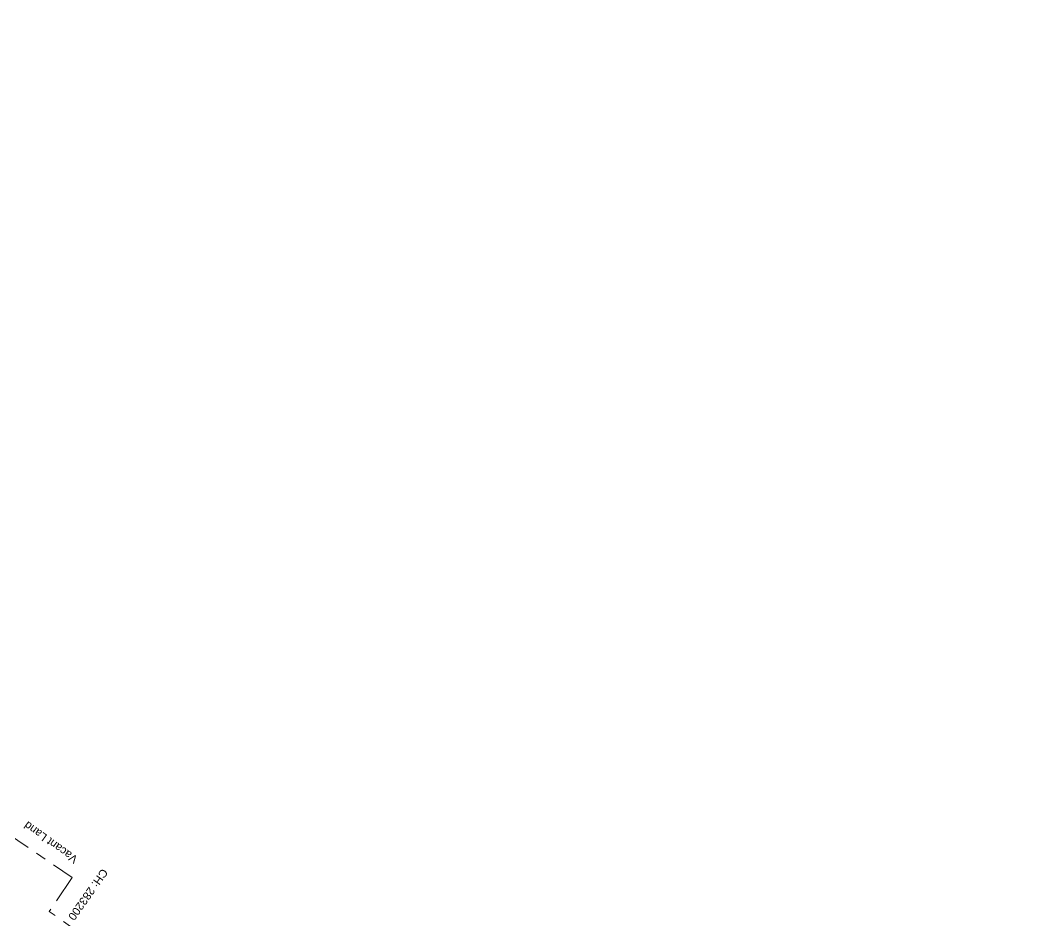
# Model space of a CAD drawing. Header units: metres. Extents: x 646303 to 662875, y 3366650 to 3378730.
# Drawn here: x 658349.4 to 658666.7, y 3369867.3 to 3370148.7 of the extents above; entities that cross this region are included whole.
import ezdxf

# ---------------------------------------------------------------- set-up
doc = ezdxf.new("R2010")
doc.units = ezdxf.units.M
doc.header["$MEASUREMENT"] = 0
doc.header["$PDMODE"] = 3
doc.header["$PDSIZE"] = 0.5
doc.linetypes.add('CENTER', pattern=[50.8, 31.75, -6.35, 6.35, -6.35])
for name, color, linetype, lineweight in [('BOUNDARY DIMENTION', 10, 'Continuous', 0), ('Existing Chainage', 7, 'Continuous', 0), ('Existing Railway Boundary', 7, 'CENTER', 0)]:
    doc.layers.add(name, color=color, linetype=linetype, lineweight=lineweight)
doc.layers.add('DFCC Boundary', color=6, linetype='CENTER')
doc.layers.add('Side Details', color=251, linetype='Continuous')
doc.styles.get("Standard").update_dxf_attribs({"font": 'arial.ttf'})
doc.styles.add('Style-Arial', font='arial.ttf')
doc.dimstyles.new('DIM', dxfattribs={"dimtxt": 2.5, "dimasz": 2.5, "dimexe": 0.18, "dimexo": 0.0625, "dimgap": 0.09, "dimtad": 0, "dimtih": 1, "dimtoh": 1, "dimdec": 3, "dimzin": 0, "dimdsep": 46, "dimtxsty": 'Standard', "dimcen": 0.09, "dimadec": 0, "dimazin": 0, "dimtfac": 1, "dimtdec": 3, "dimtofl": 0, "dimtmove": 0, "dimatfit": 3, "dimfxl": 1, "dimtolj": 1, "dimtzin": 0, "dimarcsym": 0})

# ---------------------------------------------------------------- blocks, each defined once
blk = doc.blocks.new('*D1461')
at = {"layer": 'BOUNDARY DIMENTION', "color": 0, "lineweight": -2, "transparency": 16777216}
for p, q in [((662242.98, 3367093.66), (662239.54, 3367088.19)), ((662244.85, 3367095.44), (662244.16, 3367095.87)), ((662233.82, 3367079.1), (662238.08, 3367085.88)), ((662233.03, 3367076.64), (662232.33, 3367077.07))]:
    blk.add_line(p, q, dxfattribs=at)
at = {"layer": 'BOUNDARY DIMENTION', "color": 0, "transparency": 16777216}
for points in [[(662242.62, 3367093.88), (662243.33, 3367093.44), (662244.31, 3367095.78)], [(662233.46, 3367079.32), (662234.17, 3367078.87), (662232.49, 3367076.98)]]:
    blk.add_solid(points, dxfattribs=at)
at = {"layer": 'Defpoints', "color": 0, "linetype": 'Continuous', "ltscale": 0.5, "transparency": 16777216}
for p in [(647418.1, 3377902.15), (647420.31, 3377900.52), (647398.68, 3377871.33)]:
    blk.add_point(p, dxfattribs=at)
at = {"layer": 'Defpoints', "color": 0, "transparency": 16777216}
for p in [(662244.31, 3367095.78), (662244.9, 3367095.41), (662233.08, 3367076.61)]:
    blk.add_point(p, dxfattribs=at)
at = {"layer": 'DFCC Boundary', "color": 0, "linetype": 'Continuous', "lineweight": -2, "ltscale": 0.5, "transparency": 16777216}
for p, q in [((647416.61, 3377900.14), (647413.17, 3377895.5)), ((647420.26, 3377900.55), (647417.96, 3377902.26)), ((647397.96, 3377874.97), (647411.54, 3377893.3)), ((647398.63, 3377871.36), (647396.32, 3377873.07))]:
    blk.add_line(p, q, dxfattribs=at)
at = {"layer": 'DFCC Boundary', "color": 0, "linetype": 'Continuous', "ltscale": 0.5, "transparency": 16777216}
for points in [[(647416.28, 3377900.39), (647416.95, 3377899.9), (647418.1, 3377902.15)], [(647397.62, 3377875.22), (647398.29, 3377874.72), (647396.47, 3377872.96)]]:
    blk.add_solid(points, dxfattribs=at)
at = {"layer": 'BOUNDARY DIMENTION', "color": 0, "transparency": 16777216, "insert": (662238.81, 3367087.03), "char_height": 2.5, "attachment_point": 5, "rotation": 145}
blk.add_mtext('\\A1;22.208 m', dxfattribs=at)
at = {"layer": 'DFCC Boundary', "color": 0, "linetype": 'Continuous', "ltscale": 0.5, "transparency": 16777216, "insert": (647412.36, 3377894.4), "char_height": 2.5, "attachment_point": 5, "rotation": 145}
blk.add_mtext('\\A1;36.332 m', dxfattribs=at)
blk = doc.blocks.new('*D1462')
at = {"layer": 'BOUNDARY DIMENTION', "color": 0, "lineweight": -2, "transparency": 16777216}
for p, q in [((662551.8, 3366887.49), (662550.44, 3366888.48)), ((662549.11, 3366886.35), (662541.43, 3366875.79)), ((662534.84, 3366866.73), (662539.82, 3366873.58)), ((662534.58, 3366863.83), (662533.22, 3366864.82))]:
    blk.add_line(p, q, dxfattribs=at)
at = {"layer": 'BOUNDARY DIMENTION', "color": 0, "transparency": 16777216}
for points in [[(662548.78, 3366886.6), (662549.45, 3366886.11), (662550.58, 3366888.38)], [(662534.5, 3366866.98), (662535.18, 3366866.49), (662533.37, 3366864.71)]]:
    blk.add_solid(points, dxfattribs=at)
at = {"layer": 'Defpoints', "color": 0, "linetype": 'Continuous', "ltscale": 0.5, "transparency": 16777216}
for p in [(647247.45, 3378028.49), (647249.19, 3378027.21), (647225.93, 3377999.21)]:
    blk.add_point(p, dxfattribs=at)
at = {"layer": 'Defpoints', "color": 0, "transparency": 16777216}
for p in [(662551.85, 3366887.45), (662533.37, 3366864.71), (662534.63, 3366863.79)]:
    blk.add_point(p, dxfattribs=at)
at = {"layer": 'DFCC Boundary', "color": 0, "linetype": 'Continuous', "lineweight": -2, "ltscale": 0.5, "transparency": 16777216}
for p, q in [((647247.5, 3378028.45), (647249.34, 3378027.1)), ((647247.71, 3378025.19), (647242.02, 3378017.45)), ((647229.16, 3377999.94), (647240.4, 3378015.24)), ((647225.98, 3377999.17), (647227.82, 3377997.82))]:
    blk.add_line(p, q, dxfattribs=at)
at = {"layer": 'DFCC Boundary', "color": 0, "linetype": 'Continuous', "ltscale": 0.5, "transparency": 16777216}
for points in [[(647247.37, 3378025.44), (647248.05, 3378024.94), (647249.19, 3378027.21)], [(647228.82, 3378000.19), (647229.49, 3377999.7), (647227.68, 3377997.93)]]:
    blk.add_solid(points, dxfattribs=at)
at = {"layer": 'BOUNDARY DIMENTION', "color": 0, "transparency": 16777216, "insert": (662540.62, 3366874.68), "char_height": 2.5, "attachment_point": 5, "rotation": 145}
blk.add_mtext('\\A1;29.264 m', dxfattribs=at)
at = {"layer": 'DFCC Boundary', "color": 0, "linetype": 'Continuous', "ltscale": 0.5, "transparency": 16777216, "insert": (647241.21, 3378016.35), "char_height": 2.5, "attachment_point": 5, "rotation": 145}
blk.add_mtext('\\A1;36.332 m', dxfattribs=at)
blk = doc.blocks.new('*D1463')
at = {"layer": 'BOUNDARY DIMENTION', "color": 0, "lineweight": -2, "transparency": 16777216}
for p, q in [((662172.2, 3367138.17), (662169.01, 3367133.1)), ((662172.51, 3367140.93), (662173.68, 3367140.19)), ((662164.89, 3367126.55), (662167.55, 3367130.78)), ((662162.55, 3367125.07), (662163.71, 3367124.34))]:
    blk.add_line(p, q, dxfattribs=at)
at = {"layer": 'BOUNDARY DIMENTION', "color": 0, "transparency": 16777216}
for points in [[(662171.85, 3367138.39), (662172.55, 3367137.95), (662173.53, 3367140.29)], [(662164.54, 3367126.77), (662165.24, 3367126.33), (662163.56, 3367124.44)]]:
    blk.add_solid(points, dxfattribs=at)
at = {"layer": 'Defpoints', "color": 0, "linetype": 'Continuous', "ltscale": 0.5, "transparency": 16777216}
for p in [(647211.24, 3378055.28), (647211.52, 3378055.08), (647189.88, 3378025.9)]:
    blk.add_point(p, dxfattribs=at)
at = {"layer": 'Defpoints', "color": 0, "transparency": 16777216}
for p in [(662172.46, 3367140.96), (662173.53, 3367140.29), (662162.49, 3367125.11)]:
    blk.add_point(p, dxfattribs=at)
at = {"layer": 'DFCC Boundary', "color": 0, "linetype": 'Continuous', "lineweight": -2, "ltscale": 0.5, "transparency": 16777216}
for p, q in [((647211.47, 3378055.12), (647211.1, 3378055.39)), ((647209.75, 3378053.28), (647208.18, 3378051.16)), ((647191.09, 3378028.11), (647206.55, 3378048.96)), ((647189.83, 3378025.93), (647189.46, 3378026.21))]:
    blk.add_line(p, q, dxfattribs=at)
at = {"layer": 'DFCC Boundary', "color": 0, "linetype": 'Continuous', "ltscale": 0.5, "transparency": 16777216}
for points in [[(647209.42, 3378053.52), (647210.09, 3378053.03), (647211.24, 3378055.28)], [(647190.76, 3378028.36), (647191.43, 3378027.86), (647189.6, 3378026.1)]]:
    blk.add_solid(points, dxfattribs=at)
at = {"layer": 'BOUNDARY DIMENTION', "color": 0, "transparency": 16777216, "insert": (662168.28, 3367131.94), "char_height": 2.5, "attachment_point": 5, "rotation": 145}
blk.add_mtext('\\A1;18.726 m', dxfattribs=at)
at = {"layer": 'DFCC Boundary', "color": 0, "linetype": 'Continuous', "ltscale": 0.5, "transparency": 16777216, "insert": (647207.37, 3378050.06), "char_height": 2.5, "attachment_point": 5, "rotation": 145}
blk.add_mtext('\\A1;36.332 m', dxfattribs=at)

msp = doc.modelspace()

# ---------------------------------------------------------------- linework, layer by layer
at = {"layer": 'Existing Railway Boundary', "ltscale": 0.5, "flags": 128}
msp.add_lwpolyline([(661261.7891, 3367825.266), (661056.265, 3367974.075), (660993.301, 3368017.793), (660936.05, 3368056.271), (660878.069, 3368096.898), (660619.115, 3368276.641), (660585.57, 3368300.327), (660527.021, 3368341.267), (660475.796, 3368378.834), (660472.525, 3368381.207), (660354.292, 3368462.605), (660294.488, 3368503.833), (660263.456, 3368528.086), (660239.049, 3368541.658), (660181.559, 3368585.221), (660122.552, 3368626.428), (660067.615, 3368665.39), (660038.774, 3368685.67), (660013.248, 3368703.186), (659738.162, 3368894.558), (659689.517, 3368933.836), (659629.745, 3368974.06), (659574.708, 3369013.277), (659518.309, 3369050.492), (659464.579, 3369090.051), (659349.668, 3369170.723), (659290.065, 3369211.752), (659242.569, 3369244.656), (659188.19, 3369284.473), (659129.796, 3369327.676), (659081.69, 3369359.821), (659031.063, 3369397.024), (658979.264, 3369433.353), (658865.974, 3369516.982), (658811.255, 3369554.498), (658751.073, 3369594.048), (658694.993, 3369631.12), (658636.558, 3369673.911), (658584.848, 3369710.307), (658526.088, 3369751.867), (658475.026, 3369788.399), (658415.871, 3369829.614), (658358.4433, 3369870.2353), (658365.6376, 3369880.8523), (658315.7686, 3369914.6449), (658262.4534, 3369951.1191), (658207.5898, 3369987.2088), (658170.1377, 3370012.0734), (658163.95, 3370016.0498), (658153.8737, 3370024.2065), (658103.11, 3370064.883), (658050.4836, 3370102.7082), (658036.3757, 3370112.9363)], dxfattribs=at)

# ---------------------------------------------------------------- texts
at = {"layer": 'Existing Chainage', "color": 0, "linetype": 'Continuous', "lineweight": 0, "insert": (658365.2302, 3369867.8817), "char_height": 2.5, "attachment_point": 6, "rotation": 234.871864, "line_spacing_factor": 0.6, "style": 'Style-Arial'}
msp.add_mtext('CH: 283200', dxfattribs=at)
at = {"layer": 'Side Details'}
msp.add_text('Vacant Land', height=2.5, rotation=144.100313, dxfattribs=at).set_placement((658367.626, 3369887.0504))

# ---------------------------------------------------------------- dimensions: what is measured, and where the dimension line sits
at = {"layer": 'BOUNDARY DIMENTION'}
for base, p1, p2, angle, picture, middle in [((662173.529, 3367140.2883), (662162.4923, 3367125.1074), (662172.4611, 3367140.9598), 57.836172, '*D1463', (662168.2806, 3367131.9424)), ((662533.3681, 3366864.7117), (662551.8505, 3366887.4548), (662534.6347, 3366863.7903), 233.96428, '*D1462', (662540.6227, 3366874.6837)), ((662244.3078, 3367095.7789), (662233.0795, 3367076.6056), (662244.9018, 3367095.4054), 57.836172, '*D1461', (662238.8082, 3367087.0333))]:
    dim = msp.add_linear_dim(base=base, p1=p1, p2=p2, angle=angle, dimstyle='DIM', override={"dimpost": ' m'}, dxfattribs=at)
    dim.commit()
    dim.dimension.update_dxf_attribs({"geometry": picture, "text_midpoint": middle, "dimtype": 129, "text_rotation": 145})

doc.saveas('drawing.dxf')
